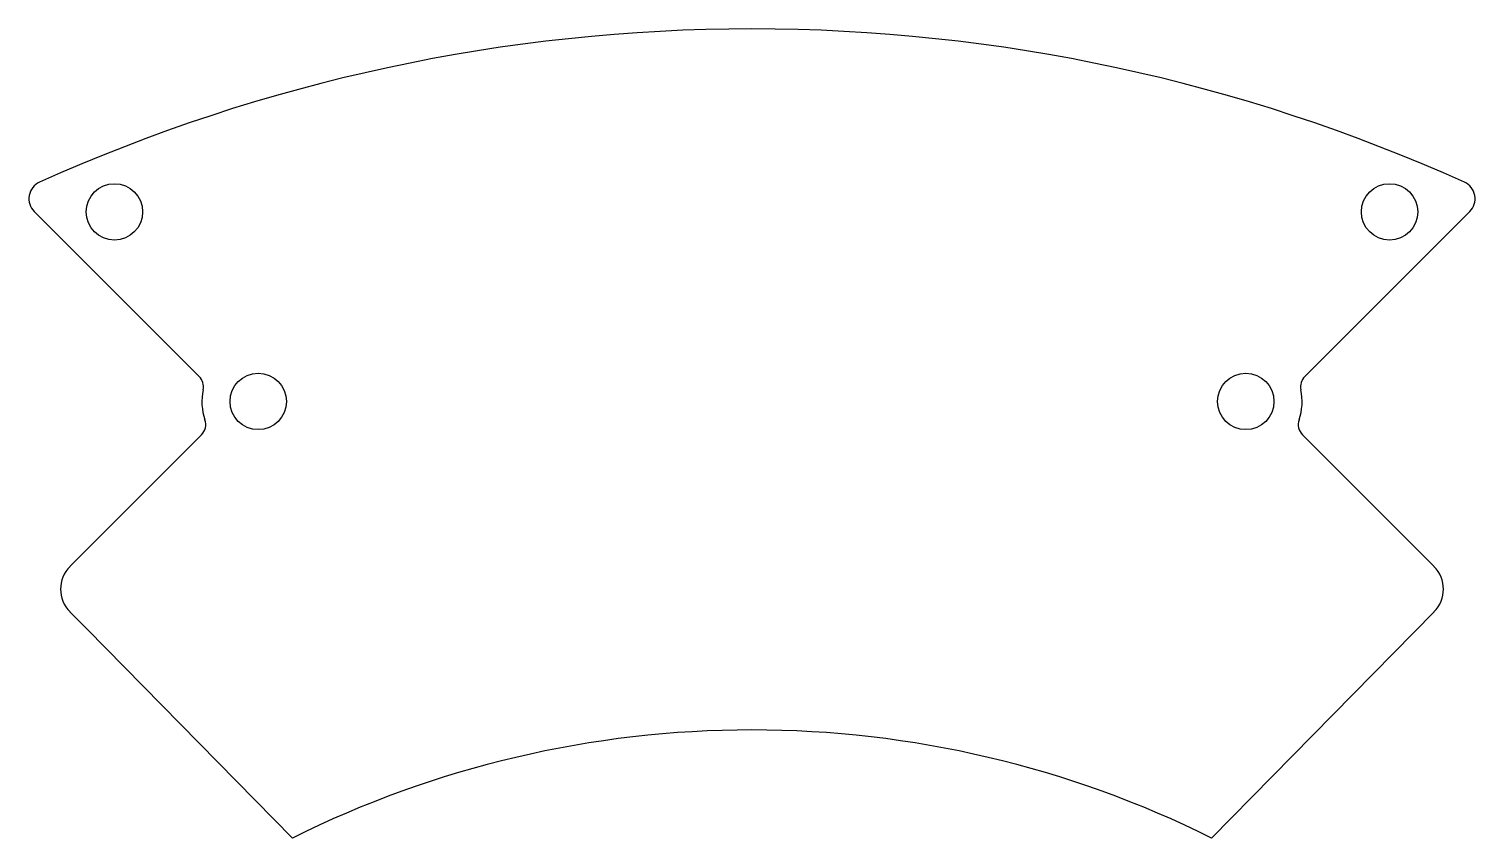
# Model space of a CAD drawing. Header units: millimetres. Extents: x -44.9 to 44.9, y 57.3 to 107.5.
import ezdxf

# ---------------------------------------------------------------- set-up
doc = ezdxf.new("R2010")
doc.units = ezdxf.units.MM
doc.layers.get('0').update_dxf_attribs({"linetype": 'CONTINUOUS'})

msp = doc.modelspace()

# ---------------------------------------------------------------- linework, layer by layer
for p, q in [((-34.314, 85.933), (-44.552, 96.171)), ((34.314, 85.933), (44.552, 96.171)), ((-42.331, 74.15), (-34.168, 82.313)), ((42.331, 74.15), (34.168, 82.313)), ((-42.331, 71.322), (-41.27, 70.261)), ((28.528, 57.29), (42.331, 71.322)), ((-28.528, 57.29), (-41.27, 70.261))]:
    msp.add_line(p, q)
for centre in [(-39.575, 96.144), (39.575, 96.144), (-30.645, 84.386), (30.645, 84.386)]:
    msp.add_circle(centre, 1.75)
for centre, radius, start, end in [((0, 0), 107.5, 90, 114.29001), ((0, 0), 107.5, 65.70999, 90), ((-43.76, 96.963), 1.12, 114.29001, 225), ((43.76, 96.963), 1.12, -45, 65.70999), ((-34.95, 85.296), 0.9, -11.94427, 45), ((34.95, 85.296), 0.9, 135, 191.94427), ((-30.645, 84.386), 3.5, 168.05573, 199.05369), ((30.645, 84.386), 3.5, -19.05369, 11.94427), ((-34.804, 82.949), 0.9, -45, 19.05369), ((34.804, 82.949), 0.9, 160.94631, 225), ((-40.916, 72.736), 2, 135, 225), ((40.916, 72.736), 2, -45, 45), ((0, 0), 64, 90, 116.47138), ((0, 0), 64, 63.52862, 90)]:
    msp.add_arc(centre, radius, start, end)

doc.saveas('drawing.dxf')
